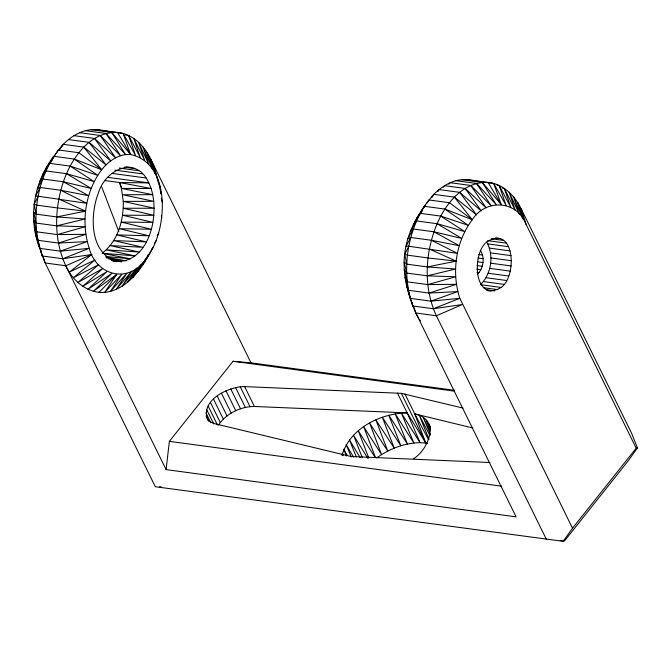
<?xml version="1.0" encoding="UTF-8"?>
<svg xmlns="http://www.w3.org/2000/svg" width="671" height="671" viewBox="0 0 671 671"><rect width="100%" height="100%" fill="white"/><g stroke="black" fill="none" stroke-linecap="round" stroke-linejoin="round"><path stroke-width="1.01" d="M43.087 256.238L45.2 262.99L65.792 265.766C73.223 282.533 91.474 296.741 110.514 291.306C131.524 285.427 143.326 265.154 153.189 247.331C167.171 219.526 168.924 163.162 130.627 154.515L117.5 132.447C89.771 131.373 71.428 158.356 63.376 181.791C54.418 208.807 53.588 239.606 65.792 265.766L166.098 469.608L516.091 516.838L415.785 312.996C406.752 292.22 400.939 268.996 405.947 246.4C409.939 226.832 420.876 209.268 433.818 194.347C440.008 188.148 447.456 183.04 455.961 180.692C466.613 177.849 477.442 181.573 488.085 182.453C503.267 183.846 514.934 195.898 521.275 209.008L631.369 432.736L637.45 447.909L628.09 460.994L564.412 541.069L563.162 541.329L155.295 486.718L45.2 262.99C28.199 224.634 35.085 175.71 63.233 144.34C69.423 138.151 76.871 133.034 85.385 130.686C96.028 127.842 106.857 131.566 117.5 132.447C132.69 133.848 144.349 145.892 150.698 159.002L250.996 362.843L454.552 390.312M572.514 528.236L459.828 298.327L430.908 301.153L410.316 298.377C402.441 267.528 407.398 233.349 424.315 206.299L444.898 209.075L472.25 219.727C485.745 198.532 517.056 200.26 526.106 224.433L636.192 448.161L572.514 528.236L563.162 541.329M546.462 539.501L436.376 315.773C423.049 286.928 425.07 252.623 437.098 223.703C445.896 203.271 463.602 181.178 488.085 182.453L501.212 204.521L493.713 183.451L476.209 181.095M477.593 274.07C483.64 268.098 485.041 257.404 480.352 250.241M501.103 287.448C473.659 303.929 471.134 252.514 487.431 241.493C514.875 225.011 517.4 276.427 501.103 287.448L480.511 284.672C491.415 274.003 494.158 255.45 486.735 242.13M117.979 132.757L123.129 133.445L130.627 154.515C118.993 153.651 108.61 160.99 101.665 169.721L74.313 159.077L53.73 156.293C33.919 182.193 27.654 217.79 39.732 248.379L60.323 251.155L89.243 248.32C96.465 276.058 129.126 283.875 145.699 259.216L142.168 265.691L153.189 247.331L151.906 248.824M59.09 150.203L63.233 144.34L83.825 147.117L101.665 169.721C85.158 191.78 80.713 222.235 89.243 248.32L62.772 258.754L42.181 255.97L38.071 242.348L39.732 248.379M431.445 197.702L433.818 194.347L454.401 197.123L472.25 219.727C455.743 241.786 451.298 272.233 459.828 298.327L433.349 308.752L412.766 305.976L406.341 284.621L408.471 290.291L429.063 293.068L457.815 291.566L430.908 301.153M166.098 469.608L169.369 441.35L233.047 361.275L250.996 362.843M341.984 455.668C349.465 428.442 380.532 413.244 407.188 412.883L425.783 443.061L427.511 443.422M208.035 420.34C199.237 400.621 228.585 386.37 244.63 386.597L401.325 393.34L463.007 408.085M148.341 254.443L146.312 258.671L149.667 253.604L132.665 277.651L141.355 264.055L127.415 282.432L136.708 268.048L121.929 286.332L131.843 271.126L116.276 289.302L126.836 273.24L110.514 291.306L121.77 274.338L104.726 292.313L116.737 274.422L93.353 291.323L111.831 273.474L87.918 289.327L107.117 271.512L82.734 286.366L102.697 268.585L77.87 282.474L98.629 264.718L73.391 277.702L94.988 260.004L69.348 272.116L91.843 254.502L62.772 258.754M37.769 241.375L35.764 234.615L37.886 240.285L58.478 243.07L85.838 234.33L57.253 234.598L36.67 231.814L33.634 219.82L36.091 223.066L56.674 225.842L85.016 218.989L56.75 216.926L36.159 214.141L34.129 204.194L38.23 196.242L86.836 203.338L60.801 190.27L40.21 187.494L37.224 188.786L42.785 179.014L63.376 181.791L91.155 188.45L66.513 173.705L45.922 170.92L42.709 174.661L49.587 163.321L70.178 166.098L97.698 175.332L74.313 159.077M429.063 293.068L456.423 284.336L427.838 284.596L407.255 281.82L404.21 269.826L406.676 273.072L427.259 275.848L455.601 268.996L427.326 266.924L406.743 264.148L404.714 254.2L408.815 246.249L457.412 253.344L431.378 240.268L410.795 237.492L407.809 238.792L413.37 229.021L433.952 231.797L461.74 238.457L437.098 223.703L416.506 220.927L413.286 224.668L420.172 213.319L440.755 216.104L468.283 225.33L444.898 209.075M53.73 156.293L50.199 162.776L53.974 156.788M40.21 187.494L35.362 196.393L38.23 196.242M424.315 206.299L420.776 212.782L422.394 210.216M410.795 237.492L405.947 246.4L408.815 246.249M157.157 235.865L158.675 233.198M45.922 170.92L39.69 181.506L42.785 179.014M154.649 243.128L156.209 240.486M416.506 220.927L410.266 231.512L413.37 229.021M55.056 155.076L58.293 149.943L78.884 152.72L101.665 169.721M137.597 272.049L145.699 259.216M424.022 207.649L425.64 205.083M426.722 203.372L428.878 199.95L449.469 202.726L472.25 219.727M61.606 146.89L63.233 144.34M432.191 196.897L433.818 194.347M437.97 191.26L439.06 189.566L459.652 192.342L481.241 210.887L465.137 188.442L444.546 185.666L443.263 187.251M49.587 163.321L46.232 168.387L51.977 160.26M420.172 213.319L416.808 218.385L420.214 213.579M218.494 425.045C226.337 413.453 240.52 406.525 254.41 406.483L407.188 412.883L420.063 442.675L425.783 443.061L414.753 413.906L404.974 394.02M421.371 211.944L422.554 210.266M437.794 191.235L439.06 189.566M448.849 184.273L450.207 182.697L470.79 185.473L491.113 205.703L476.553 183.468L455.961 180.692M98.981 292.321L116.737 274.422M413.638 458.729C429.163 448.798 440.243 419.065 414.753 413.906L428.501 439.564M376.649 457.949C389.247 448.882 404.428 442.927 420.063 442.675L401.325 412.984L413.898 443.011L395.144 413.755L407.44 444.051L388.769 415.181L400.839 445.77L382.336 417.228L394.221 448.136L375.877 419.903L387.754 451.097L369.629 423.124L381.581 454.577L363.741 426.815L375.458 457.555M65.792 265.766L91.843 254.502M60.323 251.155L87.23 241.56L58.478 243.07M57.253 234.598L85.1 226.764L56.674 225.842M427.838 284.596L455.684 276.771L427.259 275.848M636.192 448.161L637.45 447.909M56.75 216.926L85.603 211.139L58.822 199.019M427.326 266.924L456.179 261.145L429.406 249.025M433.349 308.752L462.428 304.508L436.376 315.773L415.785 312.996L413.973 307.209M105.171 180.591L119.581 182.529L148.803 182.881C161.778 209.167 150.891 266.219 112.996 261.069L117.081 261.631C89.386 253.613 89.822 215.131 98.335 193.147C105.112 169.562 136.406 154.632 148.803 182.881L107.628 177.329M489.989 462.512L351.084 456.515L215.072 423.762L211.717 422.571L209.042 420.809L207.146 418.536M105.984 256.507L130.677 258.863L103.149 253.453M108.694 258.905L126.165 260.834L105.875 257.178M159.497 486.785L161.459 487.003M85.603 211.139L57.463 207.943L36.88 205.167L34.129 204.194M456.179 261.145L428.048 257.949L407.456 255.173L404.714 254.2M111.352 260.482L121.602 261.757L111.487 260.13M102.537 130.669L115.924 132.472M91.172 129.679L111.755 132.455L130.627 154.515M461.749 179.677L482.34 182.462L501.212 204.521M125.477 135.022L128.572 135.441L140.247 157.417L133.755 138.402L144.676 160.352L138.612 142.294L148.736 164.21L143.099 147.066L152.376 168.933L147.142 152.653L155.521 174.426L153.718 166.014L150.698 159.002L155.521 174.426M497.094 185.171L499.149 185.448L510.832 207.423L504.332 188.408L502.277 188.123M85.385 130.686L105.968 133.462L125.594 154.598L111.755 132.455M79.623 132.69L100.214 135.467L120.537 155.697L105.968 133.462M73.969 135.659L94.552 138.436L115.529 157.802L100.214 135.467M68.476 139.56L89.067 142.336L110.656 160.881L94.552 138.436M126.165 166.752L130.283 167.305M124.361 167.096L134.653 168.488M119.22 168.052L138.78 170.694M114.775 170.132L142.562 173.881M111.965 173.386L145.934 177.974M495.45 237.928L500.591 238.624M491.239 238.75L503.594 240.419M487.708 240.637L506.236 243.137M487.825 243.9L508.417 246.676M489.469 248.119L510.052 250.895M490.493 252.866L511.084 255.643M478.473 254.519L482.592 255.072M490.878 257.949L511.47 260.725M477.962 257.991L483.112 258.687M490.602 263.175L511.193 265.951M477.836 261.816L482.986 262.504M477.081 265.582L482.231 266.27M489.679 268.341L510.262 271.118M476.771 269.172L480.889 269.725M488.136 273.256L508.719 276.033M476.997 272.351L479.06 272.627M486.039 277.727L506.622 280.503M483.464 281.577L504.055 284.361M483.481 287.708L497.89 289.654M486.307 289.78L494.544 290.895M487.062 290.56L491.18 291.113M233.047 361.275L454.259 391.126M169.369 441.35L501.707 486.19M560.268 540.516L562.34 540.792M106.572 257.916L108.593 258.243M467.494 179.677L473.122 180.675M96.918 129.671L101.606 130.501M119.581 182.529L151.109 188.492L121.426 188.4L119.581 182.529L121.82 188.4M431.378 240.268L459.274 245.737L433.952 231.797M60.801 190.27L88.698 195.731L63.376 181.791M414.753 413.906L472.795 427.972M437.098 223.703L464.76 231.612L440.755 216.104M66.513 173.705L94.175 181.606L70.178 166.098M454.401 197.123L476.595 214.879L459.652 192.342M83.825 147.117L106.01 164.881L89.067 142.336M406.743 264.148L404.135 262.051L406.676 273.072M36.159 214.141L33.55 212.044L36.091 223.066M465.137 188.442L486.106 207.809L470.79 185.473M476.553 183.468L496.179 204.596L482.34 182.462M419.341 319.337L420.491 320.939M375.282 457.647L358.339 430.899L368.765 457.974M367.876 458.368L353.542 435.286L362.298 457.647M360.193 457.614L349.448 439.882L356.276 456.934M353.466 457.001L346.144 444.579L351.235 456.926M347.268 455.517L343.72 449.293L346.546 455.945M493.713 183.451L506.119 205.469L499.149 185.448M123.129 133.445L135.542 155.462L128.572 135.441M415.785 312.996L418.83 318.431M342.21 453.898L343.191 455.684M430.077 435.747L419.341 415.416L429.012 439.354M407.255 281.82L404.957 277.391L408.471 290.291M430.245 431.126L423.216 417.547L430.547 434.565M160.604 192.829L161.526 194.598L159.363 186.664M36.67 231.814L34.372 227.385L37.886 240.285M430.463 428.475L426.311 420.247L430.589 429.608M504.332 188.408L515.253 210.359L509.197 192.292L519.32 214.217L513.676 197.064L522.961 218.939L517.727 202.659L526.106 224.433L521.275 209.008M401.325 393.34L425.783 443.061M397.4 392.996L407.188 412.883M244.63 386.597L254.41 406.483M240.218 386.731L249.998 406.618M235.529 387.502L245.318 407.389M230.732 388.878L240.52 408.765M225.976 390.807L235.764 410.694M221.43 393.223L231.218 413.11M217.236 396.058L227.024 415.945M213.546 399.203L223.326 419.09M210.468 402.566L220.256 422.453M208.127 406.022L217.463 425.003M206.584 409.461L213.697 423.921M205.896 412.757L210.786 422.705M206.081 415.819L208.748 421.245M409.469 294.032L408.354 291.382L410.316 298.377M38.146 242.256L39.262 244.907M101.606 186.597L118.809 231.562M158.012 181.698L160.134 187.377L153.718 166.014L157.777 180.692M161.25 198.171L162.265 202.164M411.96 302.235L412.766 305.976M40.973 250.367L42.181 255.97M161.359 215.81L161.77 217.798M123.279 201.401C123.741 220.398 117.87 241.367 102.126 253.252L135.03 255.911L106.295 249.855L139.123 252.028L110.17 245.603L142.881 247.305L113.667 240.579L146.203 241.854L116.72 234.9L149.029 235.789L119.245 228.694L151.285 229.247L121.199 222.084L152.921 222.369L122.541 215.223L153.911 215.324L123.238 208.253L154.221 208.253L123.279 201.401L121.426 188.4L152.803 194.691L122.667 194.733L153.852 201.325L123.279 201.401M430.363 427.159L428.559 423.46L430.354 427.175"/></g></svg>
